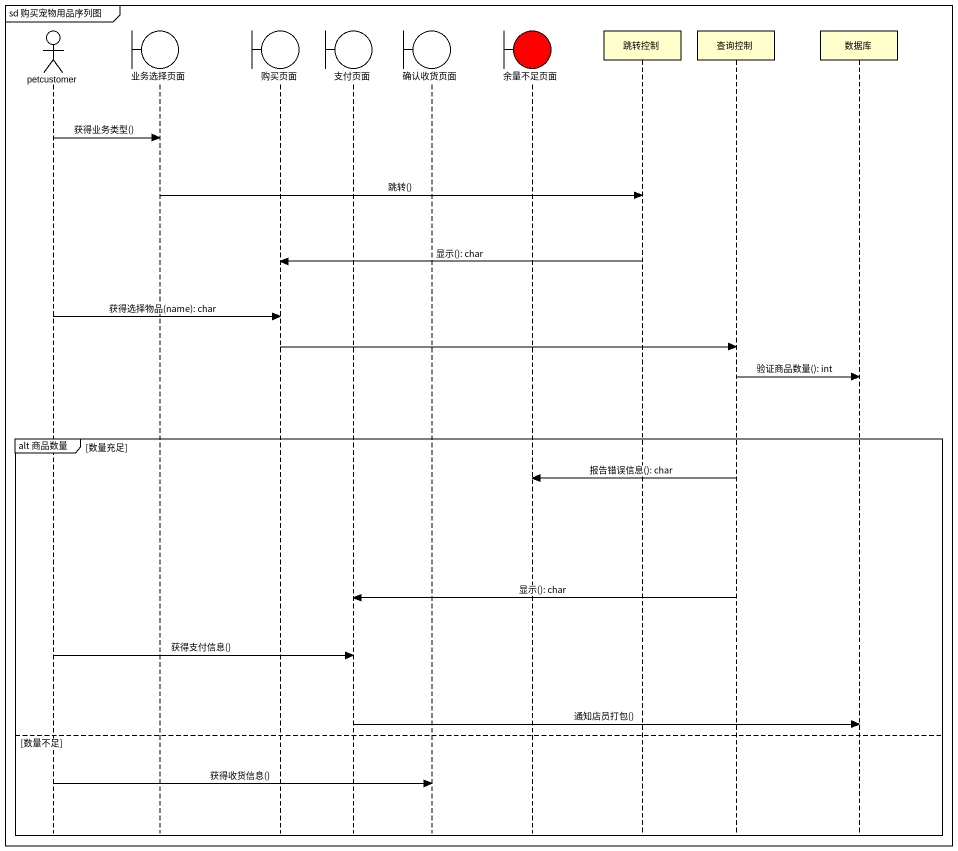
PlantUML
@startuml
mainframe sd 购买宠物用品序列图
hide footbox
actor petcustomer
boundary 业务选择页面
boundary 购买页面
boundary 支付页面
boundary 确认收货页面
boundary 余量不足页面 #FF0000
participant 跳转控制
participant 查询控制
participant 数据库

petcustomer -> 业务选择页面 : 获得业务类型()
业务选择页面 -> 跳转控制 : 跳转()
跳转控制 -> 购买页面 : 显示(): char
petcustomer -> 购买页面 : 获得选择物品(name): char
购买页面 -> 查询控制
查询控制 -> 数据库 : 验证商品数量(): int
group alt 商品数量 [数量充足]
  查询控制 -> 余量不足页面 : 报告错误信息(): char
  查询控制 -> 支付页面 : 显示(): char
  petcustomer -> 支付页面 : 获得支付信息()
  支付页面 -> 数据库 : 通知店员打包()
else 数量不足
  petcustomer -> 确认收货页面 : 获得收货信息()
end
@enduml
